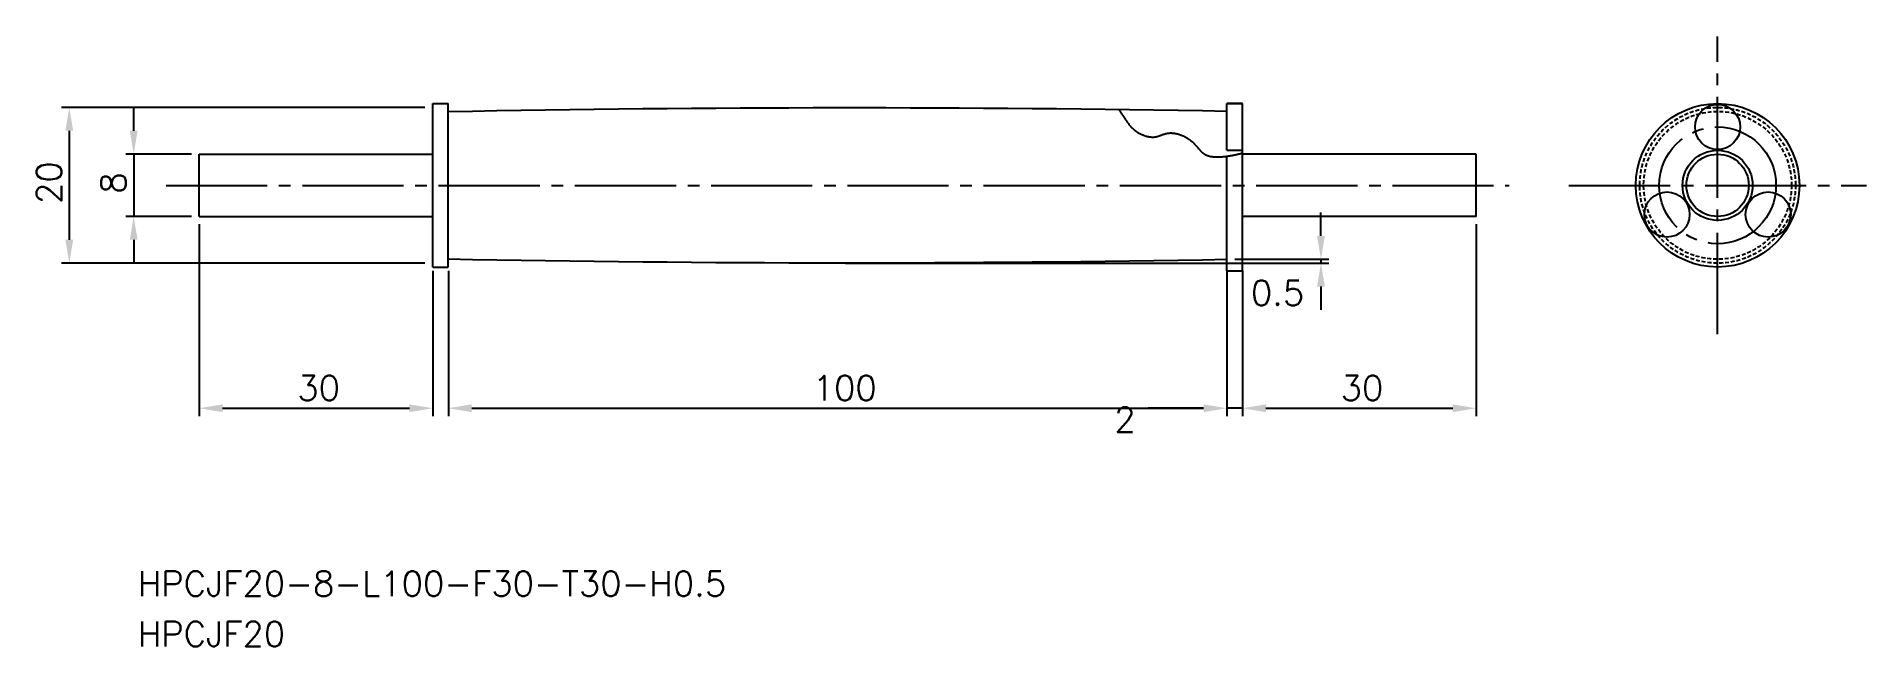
# Model space of a CAD drawing. Extents: x 38 to 273, y 139 to 217.
import ezdxf

# ---------------------------------------------------------------- set-up
doc = ezdxf.new("R2010")
doc.units = 0
doc.header["$PDMODE"] = 64
doc.linetypes.add('CENTER', pattern=[17.5, 13, -1.5, 1.5, -1.5])
doc.linetypes.add('DASHED', pattern=[0.75, 0.5, -0.25])
doc.layers.get('0').update_dxf_attribs({"linetype": 'CONTINUOUS'})
doc.layers.get('DEFPOINTS').update_dxf_attribs({"linetype": 'CONTINUOUS'})
doc.layers.add('CENTER', color=1, linetype='CENTER')
doc.layers.add('SIZE', color=7, linetype='CONTINUOUS')
doc.styles.get("Standard").update_dxf_attribs({"font": 'txt.shx', "bigfont": '@extfont2.shx'})
doc.dimstyles.get("Standard").update_dxf_attribs({"dimtxt": 2.5, "dimasz": 2.5, "dimexe": 1.25, "dimexo": 0.625, "dimtad": 1, "dimcen": 2.5, "dimazin": 3, "dimtfac": 1, "dimtmove": 0, "dimatfit": 3})

# ---------------------------------------------------------------- blocks, each defined once
blk = doc.blocks.new('*U15')
at = {"layer": 'SIZE', "color": 0, "linetype": 'CONTINUOUS'}
blk.add_text('100', height=3.2, dxfattribs=at).set_placement((137.59, 170.29))
blk = doc.blocks.new('*D14')
at = {"layer": 'DEFPOINTS', "color": 0, "linetype": 'CONTINUOUS'}
for p in [(90.79, 187.93), (190.79, 187.93), (190.79, 169.29)]:
    blk.add_point(p, dxfattribs=at)
at = {"layer": 'SIZE', "color": 0, "linetype": 'CONTINUOUS'}
for p, q in [((90.79, 186.93), (90.79, 168.29)), ((190.79, 186.93), (190.79, 168.29)), ((93.79, 169.29), (187.79, 169.29))]:
    blk.add_line(p, q, dxfattribs=at)
for points in [[(93.79, 169.79), (93.79, 168.79), (90.79, 169.29)], [(187.79, 169.79), (187.79, 168.79), (190.79, 169.29)]]:
    blk.add_solid(points, dxfattribs=at)
at = {"color": 7, "linetype": 'CONTINUOUS'}
blk.add_blockref('*U15', (0, 0), dxfattribs=at)
blk = doc.blocks.new('*U21')
at = {"layer": 'SIZE', "color": 0, "linetype": 'CONTINUOUS'}
blk.add_text('20', height=3.2, rotation=90, dxfattribs=at).set_placement((41.11, 195.53))
blk = doc.blocks.new('*D20')
at = {"layer": 'DEFPOINTS', "color": 0, "linetype": 'CONTINUOUS'}
for p in [(88.79, 207.93), (42.11, 187.93), (88.79, 187.93)]:
    blk.add_point(p, dxfattribs=at)
at = {"layer": 'SIZE', "color": 0, "linetype": 'CONTINUOUS'}
for p, q in [((87.79, 207.93), (41.11, 207.93)), ((42.11, 204.93), (42.11, 190.93)), ((87.79, 187.93), (41.11, 187.93))]:
    blk.add_line(p, q, dxfattribs=at)
for points in [[(41.61, 204.93), (42.61, 204.93), (42.11, 207.93)], [(41.61, 190.93), (42.61, 190.93), (42.11, 187.93)]]:
    blk.add_solid(points, dxfattribs=at)
at = {"color": 7, "linetype": 'CONTINUOUS'}
blk.add_blockref('*U21', (0, 0), dxfattribs=at)
blk = doc.blocks.new('*U19')
at = {"layer": 'SIZE', "color": 0, "linetype": 'CONTINUOUS'}
blk.add_text('8', height=3.2, rotation=90, dxfattribs=at).set_placement((49.38, 196.86))
blk = doc.blocks.new('*D18')
at = {"layer": 'DEFPOINTS', "color": 0, "linetype": 'CONTINUOUS'}
for p in [(58.79, 201.93), (50.38, 193.93), (58.79, 193.93)]:
    blk.add_point(p, dxfattribs=at)
at = {"layer": 'SIZE', "color": 0, "linetype": 'CONTINUOUS'}
for p, q in [((50.38, 204.93), (50.38, 207.93)), ((57.79, 201.93), (49.38, 201.93)), ((50.38, 201.93), (50.38, 193.93)), ((57.79, 193.93), (49.38, 193.93)), ((50.38, 190.93), (50.38, 187.93))]:
    blk.add_line(p, q, dxfattribs=at)
for points in [[(49.88, 204.93), (50.88, 204.93), (50.38, 201.93)], [(49.88, 190.93), (50.88, 190.93), (50.38, 193.93)]]:
    blk.add_solid(points, dxfattribs=at)
at = {"color": 7, "linetype": 'CONTINUOUS'}
blk.add_blockref('*U19', (0, 0), dxfattribs=at)
blk = doc.blocks.new('*U17')
at = {"layer": 'SIZE', "color": 0, "linetype": 'CONTINUOUS'}
blk.add_text('30', height=3.2, dxfattribs=at).set_placement((71.39, 170.29))
blk = doc.blocks.new('*D16')
at = {"layer": 'DEFPOINTS', "color": 0, "linetype": 'CONTINUOUS'}
for p in [(58.79, 193.93), (88.79, 187.93), (88.79, 169.29)]:
    blk.add_point(p, dxfattribs=at)
at = {"layer": 'SIZE', "color": 0, "linetype": 'CONTINUOUS'}
for p, q in [((58.79, 192.93), (58.79, 168.29)), ((88.79, 186.93), (88.79, 168.29)), ((61.79, 169.29), (85.79, 169.29))]:
    blk.add_line(p, q, dxfattribs=at)
for points in [[(61.79, 169.79), (61.79, 168.79), (58.79, 169.29)], [(85.79, 169.79), (85.79, 168.79), (88.79, 169.29)]]:
    blk.add_solid(points, dxfattribs=at)
at = {"color": 7, "linetype": 'CONTINUOUS'}
blk.add_blockref('*U17', (0, 0), dxfattribs=at)
blk = doc.blocks.new('*U37')
at = {"layer": 'SIZE', "color": 0, "linetype": 'CONTINUOUS'}
blk.add_text('30', height=3.2, dxfattribs=at).set_placement((205.39, 170.29))
blk = doc.blocks.new('*D33')
at = {"layer": 'DEFPOINTS', "color": 0, "linetype": 'CONTINUOUS'}
for p in [(222.79, 193.93), (192.79, 187.93), (222.79, 169.29)]:
    blk.add_point(p, dxfattribs=at)
at = {"layer": 'SIZE', "color": 0, "linetype": 'CONTINUOUS'}
for p, q in [((222.79, 192.93), (222.79, 168.29)), ((192.79, 186.93), (192.79, 168.29)), ((195.79, 169.29), (219.79, 169.29))]:
    blk.add_line(p, q, dxfattribs=at)
for points in [[(195.79, 169.79), (195.79, 168.79), (192.79, 169.29)], [(219.79, 169.79), (219.79, 168.79), (222.79, 169.29)]]:
    blk.add_solid(points, dxfattribs=at)
at = {"color": 7, "linetype": 'CONTINUOUS'}
blk.add_blockref('*U37', (0, 0), dxfattribs=at)
blk = doc.blocks.new('*D32')
at = {"color": 0, "linetype": 'CONTINUOUS'}
for p, q in [((190.79, 185.93), (190.79, 168.29)), ((192.79, 185.93), (192.79, 168.29)), ((187.79, 169.29), (180.65, 169.29)), ((192.79, 169.29), (190.79, 169.29)), ((195.79, 169.29), (198.79, 169.29))]:
    blk.add_line(p, q, dxfattribs=at)
for points in [[(187.79, 169.79), (187.79, 168.79), (190.79, 169.29)], [(195.79, 169.79), (195.79, 168.79), (192.79, 169.29)]]:
    blk.add_solid(points, dxfattribs=at)
at = {"layer": 'DEFPOINTS', "color": 0, "linetype": 'CONTINUOUS'}
for p in [(190.79, 186.93), (192.79, 186.93), (192.79, 169.29)]:
    blk.add_point(p, dxfattribs=at)
at = {"color": 0}
blk.add_text('2', height=3.2, dxfattribs=at).set_placement((176.32, 166.23))
blk = doc.blocks.new('*D34')
at = {"color": 0, "linetype": 'CONTINUOUS'}
for p, q in [((202.86, 191.43), (202.86, 194.43)), ((191.79, 188.43), (203.86, 188.43)), ((202.86, 188.43), (202.86, 187.93)), ((141.79, 187.93), (203.86, 187.93)), ((202.86, 184.93), (202.86, 181.93))]:
    blk.add_line(p, q, dxfattribs=at)
for points in [[(202.36, 191.43), (203.36, 191.43), (202.86, 188.43)], [(202.36, 184.93), (203.36, 184.93), (202.86, 187.93)]]:
    blk.add_solid(points, dxfattribs=at)
at = {"layer": 'DEFPOINTS', "color": 0, "linetype": 'CONTINUOUS'}
for p in [(190.79, 188.43), (140.79, 187.93), (202.86, 187.93)]:
    blk.add_point(p, dxfattribs=at)
at = {"color": 0}
blk.add_text('0.5', height=3.2, dxfattribs=at).set_placement((193.86, 182.51))

msp = doc.modelspace()

# ---------------------------------------------------------------- linework, layer by layer
at = {"color": 7, "linetype": 'CONTINUOUS'}
for p, q in [((88.78651, 187.42552), (88.78651, 208.42552)), ((88.78651, 208.42552), (90.78651, 208.42552)), ((90.78651, 187.42552), (90.78651, 208.42552)), ((192.78651, 208.42552), (190.78651, 208.42552)), ((190.78651, 208.42552), (192.78651, 208.42552)), ((190.78651, 202.42552), (190.78651, 208.42552)), ((190.78651, 208.42552), (192.78651, 208.42552)), ((192.78651, 186.92552), (192.78651, 208.42552)), ((192.78651, 201.92552), (192.78651, 208.42552)), ((190.78651, 202.42552), (192.78651, 202.42552)), ((58.78651, 201.92552), (88.78651, 201.92552)), ((58.78651, 193.92552), (58.78651, 201.92552)), ((190.78651, 186.92552), (190.78651, 201.67139)), ((222.78651, 201.92552), (192.78651, 201.92552)), ((222.78651, 193.92552), (222.78651, 201.92552)), ((58.78651, 193.92552), (88.78651, 193.92552)), ((222.78651, 193.92552), (192.78651, 193.92552)), ((88.78651, 187.42552), (90.78651, 187.42552)), ((140.78651, 187.97984), (192.78651, 187.92552)), ((190.78651, 186.92552), (192.78651, 186.92552))]:
    msp.add_line(p, q, dxfattribs=at)
at = {"color": 3}
msp.add_polyline3d([(176.89653, 207.64297, 0), (176.921, 207.60823, 0), (176.971, 207.53723, 0), (177.019, 207.46723, 0), (177.067, 207.39823, 0), (177.113, 207.33023, 0), (177.159, 207.26323, 0), (177.204, 207.19723, 0), (177.248, 207.13223, 0), (177.292, 207.06723, 0), (177.334, 207.00423, 0), (177.377, 206.94123, 0), (177.418, 206.87923, 0), (177.459, 206.81823, 0), (177.499, 206.75823, 0), (177.539, 206.69823, 0), (177.578, 206.64023, 0), (177.617, 206.58223, 0), (177.656, 206.52523, 0), (177.694, 206.46923, 0), (177.731, 206.41323, 0), (177.769, 206.35923, 0), (177.806, 206.30523, 0), (177.842, 206.25123, 0), (177.879, 206.19923, 0), (177.915, 206.14723, 0), (177.951, 206.09623, 0), (177.987, 206.04623, 0), (178.023, 205.99723, 0), (178.059, 205.94823, 0), (178.094, 205.90023, 0), (178.13, 205.85223, 0), (178.166, 205.80523, 0), (178.202, 205.75923, 0), (178.238, 205.71423, 0), (178.274, 205.66923, 0), (178.31, 205.62523, 0), (178.346, 205.58223, 0), (178.383, 205.53923, 0), (178.419, 205.49623, 0), (178.456, 205.45523, 0), (178.494, 205.41423, 0), (178.532, 205.37323, 0), (178.57, 205.33423, 0), (178.608, 205.29423, 0), (178.647, 205.25623, 0), (178.687, 205.21823, 0), (178.727, 205.18023, 0), (178.767, 205.14323, 0), (178.808, 205.10723, 0), (178.85, 205.07123, 0), (178.892, 205.03523, 0), (178.935, 205.00023, 0), (178.979, 204.96623, 0), (179.024, 204.93223, 0), (179.069, 204.89923, 0), (179.115, 204.86623, 0), (179.162, 204.83323, 0), (179.209, 204.80223, 0), (179.258, 204.77023, 0), (179.307, 204.73923, 0), (179.357, 204.70923, 0), (179.407, 204.67923, 0), (179.458, 204.65023, 0), (179.51, 204.62123, 0), (179.562, 204.59423, 0), (179.615, 204.56623, 0), (179.669, 204.54023, 0), (179.722, 204.51423, 0), (179.776, 204.48823, 0), (179.831, 204.46423, 0), (179.886, 204.44023, 0), (179.941, 204.41723, 0), (179.996, 204.39423, 0), (180.052, 204.37323, 0), (180.108, 204.35223, 0), (180.164, 204.33223, 0), (180.22, 204.31323, 0), (180.277, 204.29523, 0), (180.333, 204.27723, 0), (180.39, 204.26123, 0), (180.446, 204.24523, 0), (180.503, 204.23023, 0), (180.559, 204.21623, 0), (180.615, 204.20323, 0), (180.671, 204.19123, 0), (180.727, 204.18123, 0), (180.783, 204.17123, 0), (180.838, 204.16223, 0), (180.894, 204.15423, 0), (180.949, 204.14723, 0), (181.003, 204.14123, 0), (181.057, 204.13723, 0), (181.111, 204.13323, 0), (181.165, 204.13123, 0), (181.218, 204.12923, 0), (181.27, 204.12923, 0), (181.322, 204.13023, 0), (181.373, 204.13323, 0), (181.424, 204.13623, 0), (181.474, 204.14123, 0), (181.523, 204.14623, 0), (181.572, 204.15323, 0), (181.62, 204.16123, 0), (181.668, 204.17023, 0), (181.716, 204.17923, 0), (181.763, 204.19023, 0), (181.809, 204.20123, 0), (181.856, 204.21323, 0), (181.902, 204.22623, 0), (181.947, 204.23923, 0), (181.993, 204.25323, 0), (182.038, 204.26723, 0), (182.082, 204.28223, 0), (182.127, 204.29723, 0), (182.172, 204.31323, 0), (182.216, 204.32823, 0), (182.26, 204.34423, 0), (182.305, 204.36123, 0), (182.349, 204.37723, 0), (182.393, 204.39323, 0), (182.437, 204.40923, 0), (182.481, 204.42523, 0), (182.526, 204.44223, 0), (182.57, 204.45723, 0), (182.615, 204.47323, 0), (182.659, 204.48923, 0), (182.704, 204.50423, 0), (182.749, 204.51823, 0), (182.795, 204.53223, 0), (182.84, 204.54623, 0), (182.886, 204.55923, 0), (182.933, 204.57223, 0), (182.979, 204.58323, 0), (183.026, 204.59523, 0), (183.074, 204.60523, 0), (183.122, 204.61423, 0), (183.17, 204.62323, 0), (183.219, 204.63023, 0), (183.269, 204.63723, 0), (183.319, 204.64223, 0), (183.37, 204.64723, 0), (183.421, 204.65023, 0), (183.472, 204.65223, 0), (183.525, 204.65423, 0), (183.577, 204.65423, 0), (183.63, 204.65423, 0), (183.683, 204.65223, 0), (183.737, 204.64923, 0), (183.791, 204.64623, 0), (183.845, 204.64123, 0), (183.9, 204.63623, 0), (183.955, 204.63023, 0), (184.01, 204.62223, 0), (184.066, 204.61423, 0), (184.121, 204.60523, 0), (184.177, 204.59523, 0), (184.233, 204.58423, 0), (184.289, 204.57223, 0), (184.345, 204.55923, 0), (184.402, 204.54623, 0), (184.458, 204.53123, 0), (184.515, 204.51623, 0), (184.571, 204.49923, 0), (184.628, 204.48223, 0), (184.684, 204.46423, 0), (184.74, 204.44623, 0), (184.797, 204.42623, 0), (184.853, 204.40623, 0), (184.909, 204.38523, 0), (184.965, 204.36323, 0), (185.021, 204.34023, 0), (185.077, 204.31623, 0), (185.133, 204.29223, 0), (185.188, 204.26723, 0), (185.243, 204.24123, 0), (185.298, 204.21423, 0), (185.352, 204.18723, 0), (185.406, 204.15923, 0), (185.46, 204.13023, 0), (185.514, 204.10123, 0), (185.567, 204.07023, 0), (185.62, 204.04023, 0), (185.672, 204.00823, 0), (185.724, 203.97623, 0), (185.775, 203.94323, 0), (185.826, 203.90923, 0), (185.877, 203.87523, 0), (185.926, 203.84023, 0), (185.976, 203.80423, 0), (186.024, 203.76823, 0), (186.072, 203.73123, 0), (186.12, 203.69423, 0), (186.167, 203.65623, 0), (186.213, 203.61723, 0), (186.258, 203.57823, 0), (186.303, 203.53823, 0), (186.347, 203.49823, 0), (186.39, 203.45723, 0), (186.433, 203.41523, 0), (186.475, 203.37323, 0), (186.517, 203.33123, 0), (186.558, 203.28923, 0), (186.598, 203.24623, 0), (186.638, 203.20323, 0), (186.678, 203.15923, 0), (186.717, 203.11623, 0), (186.756, 203.07223, 0), (186.795, 203.02823, 0), (186.833, 202.98523, 0), (186.872, 202.94123, 0), (186.909, 202.89723, 0), (186.947, 202.85423, 0), (186.985, 202.81023, 0), (187.023, 202.76723, 0), (187.06, 202.72423, 0), (187.098, 202.68123, 0), (187.136, 202.63823, 0), (187.173, 202.59623, 0), (187.211, 202.55423, 0), (187.249, 202.51323, 0), (187.287, 202.47223, 0), (187.326, 202.43123, 0), (187.364, 202.39123, 0), (187.403, 202.35223, 0), (187.443, 202.31323, 0), (187.482, 202.27623, 0), (187.522, 202.23823, 0), (187.563, 202.20223, 0), (187.604, 202.16623, 0), (187.645, 202.13123, 0), (187.687, 202.09823, 0), (187.73, 202.06523, 0), (187.773, 202.03323, 0), (187.817, 202.00223, 0), (187.862, 201.97223, 0), (187.908, 201.94323, 0), (187.954, 201.91623, 0), (188.001, 201.88923, 0), (188.049, 201.86423, 0), (188.098, 201.84023, 0), (188.147, 201.81823, 0), (188.198, 201.79623, 0), (188.249, 201.77623, 0), (188.301, 201.75723, 0), (188.353, 201.73923, 0), (188.406, 201.72223, 0), (188.46, 201.70623, 0), (188.515, 201.69123, 0), (188.57, 201.67723, 0), (188.625, 201.66523, 0), (188.681, 201.65323, 0), (188.738, 201.64223, 0), (188.795, 201.63223, 0), (188.852, 201.62323, 0), (188.91, 201.61523, 0), (188.968, 201.60723, 0), (189.026, 201.60123, 0), (189.085, 201.59523, 0), (189.144, 201.59023, 0), (189.203, 201.58623, 0), (189.262, 201.58323, 0), (189.322, 201.58023, 0), (189.381, 201.57823, 0), (189.441, 201.57723, 0), (189.501, 201.57623, 0), (189.56, 201.57623, 0), (189.62, 201.57623, 0), (189.68, 201.57723, 0), (189.739, 201.57923, 0), (189.799, 201.58123, 0), (189.858, 201.58323, 0), (189.917, 201.58623, 0), (189.976, 201.58923, 0), (190.035, 201.59323, 0), (190.094, 201.59723, 0), (190.152, 201.60223, 0), (190.21, 201.60723, 0), (190.267, 201.61223, 0), (190.324, 201.61723, 0), (190.381, 201.62323, 0), (190.437, 201.62923, 0), (190.493, 201.63523, 0), (190.548, 201.64123, 0), (190.603, 201.64823, 0), (190.657, 201.65423, 0), (190.71, 201.66123, 0), (190.763, 201.66823, 0), (190.815, 201.67523, 0), (190.867, 201.68223, 0), (190.917, 201.68923, 0), (190.967, 201.69623, 0), (191.016, 201.70223, 0), (191.065, 201.70923, 0), (191.113, 201.71623, 0), (191.161, 201.72323, 0), (191.21, 201.73123, 0), (191.259, 201.73923, 0), (191.31, 201.74723, 0), (191.362, 201.75623, 0), (191.416, 201.76523, 0), (191.471, 201.77523, 0), (191.53, 201.78623, 0), (191.591, 201.79823, 0), (191.655, 201.81123, 0), (191.722, 201.82523, 0), (191.793, 201.84023, 0), (191.869, 201.85623, 0), (191.948, 201.87323, 0), (192.033, 201.89223, 0), (192.123, 201.91323, 0), (192.218, 201.93523, 0), (192.319, 201.95923, 0), (192.426, 201.98423, 0), (192.539, 202.01123, 0), (192.659, 202.04123, 0), (192.787, 202.07223, 0)], dxfattribs=at)
at = {"color": 7, "linetype": 'CONTINUOUS'}
for centre, radius in [((253.80151, 197.92552), 10.5), ((253.80151, 205.42552), 2.9), ((253.80151, 197.92552), 4.5), ((253.80151, 197.92552), 4), ((247.30632, 194.17552), 2.9), ((260.2967, 194.17552), 2.9)]:
    msp.add_circle(centre, radius, dxfattribs=at)
at = {"color": 3, "linetype": 'DASHED'}
for radius in [10, 9.5]:
    msp.add_circle((253.80151, 197.92552), radius, dxfattribs=at)
at = {"color": 7, "linetype": 'CONTINUOUS'}
for centre, radius, start, end in [((142.13721, -2431.00529), 2638.8772, 88.94365788, 91.1150062), ((142.16638, 2829.78583), 2641.80671, 268.88559777, 271.05454059)]:
    msp.add_arc(centre, radius, start, end, dxfattribs=at)
at = {"layer": 'CENTER', "color": 1, "linetype": 'CENTER'}
for p, q in [((253.80151, 178.81343), (253.80151, 217.0376)), ((54.53651, 197.92552), (227.03651, 197.92552)), ((234.68943, 197.92552), (272.91359, 197.92552))]:
    msp.add_line(p, q, dxfattribs=at)
msp.add_circle((253.80151, 197.92552), 7.5, dxfattribs=at)

# ---------------------------------------------------------------- texts
at = {"color": 7, "linetype": 'CONTINUOUS'}
for s, p in [('HPCJF20-8-L100-F30-T30-H0.5', (50.91057, 145.14528)), ('HPCJF20', (50.91057, 138.69198))]:
    msp.add_text(s, height=3.2, dxfattribs=at).set_placement(p)

# ---------------------------------------------------------------- dimensions: what is measured, and where the dimension line sits
dim = msp.add_linear_dim(base=(202.85999, 187.9276), p1=(190.78651, 188.42761), p2=(140.78651, 187.9276), angle=90, dimstyle='Standard', override={"dimdec": 4, "dimtdec": 4, "dimtmove": 0, "dimtzin": 0}, dxfattribs=at)
dim.commit()
dim.dimension.update_dxf_attribs({"geometry": '*D34', "text_midpoint": (202.85999, 188.1776), "dimtype": 128})
dim = msp.add_linear_dim(base=(192.78651, 169.29171), p1=(190.78651, 186.92552), p2=(192.78651, 186.92552), dimstyle='Standard', override={"dimdec": 4, "dimtdec": 4, "dimtmove": 0, "dimtzin": 0}, dxfattribs=at)
dim.commit()
dim.dimension.update_dxf_attribs({"geometry": '*D32', "text_midpoint": (182.71984, 169.29171), "dimtype": 128})
at = {"layer": 'SIZE', "color": 7, "linetype": 'CONTINUOUS'}
for base, p1, p2, picture, middle in [((42.10727, 187.92552), (88.78651, 207.92552), (88.78651, 187.92552), '*D20', (39.50727, 197.92552)), ((50.37607, 193.92552), (58.78651, 201.92552), (58.78651, 193.92552), '*D18', (47.77607, 197.92552))]:
    dim = msp.add_linear_dim(base=base, p1=p1, p2=p2, angle=90, dimstyle='Standard', dxfattribs=at)
    dim.commit()
    dim.dimension.update_dxf_attribs({"geometry": picture, "text_midpoint": middle})
for base, p1, p2, picture, middle in [((88.78651, 169.29171), (58.78651, 193.92552), (88.78651, 187.92552), '*D16', (73.78651, 171.89171)), ((222.78651, 169.29171), (192.78651, 187.92552), (222.78651, 193.92552), '*D33', (207.78651, 171.89171)), ((190.78651, 169.29171), (90.78651, 187.92552), (190.78651, 187.92552), '*D14', (140.78651, 171.89171))]:
    dim = msp.add_linear_dim(base=base, p1=p1, p2=p2, dimstyle='Standard', dxfattribs=at)
    dim.commit()
    dim.dimension.update_dxf_attribs({"geometry": picture, "text_midpoint": middle})

doc.saveas('drawing.dxf')
